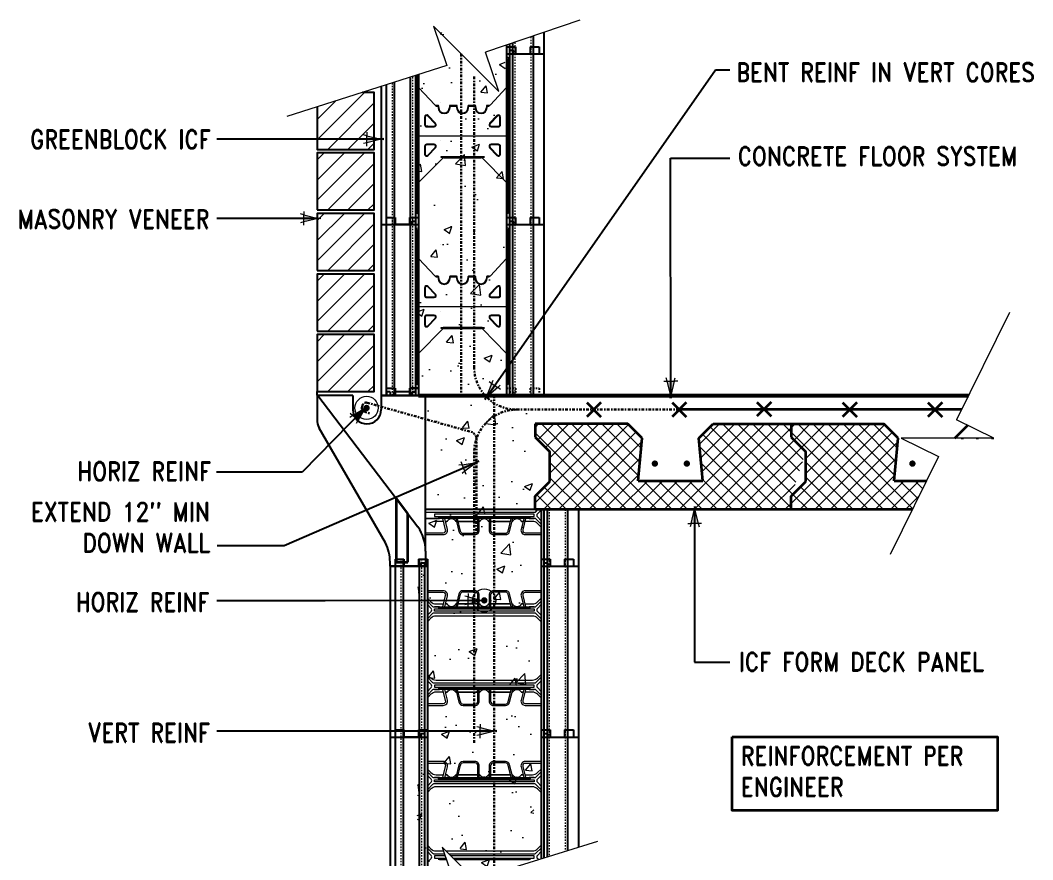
# Model space of a CAD drawing. Header units: inches. Extents: x -30.3 to 45.1, y 57.3 to 145.7.
# Drawn here: x -26.1 to 45.1, y 86.7 to 145.7 of the extents above; entities that cross this region are included whole.
import ezdxf

# ---------------------------------------------------------------- set-up
doc = ezdxf.new("R2010")
doc.units = ezdxf.units.IN
doc.header["$MEASUREMENT"] = 0
for name, pattern in [('CENTER', [2, 1.25, -0.25, 0.25, -0.25]), ('DASHED2', [0.375, 0.25, -0.125]), ('HIDDEN', [0.375, 0.25, -0.125]), ('HIDDEN2', [0.1875, 0.125, -0.0625])]:
    doc.linetypes.add(name, pattern=pattern)
for name, color, linetype, lineweight in [('A2 Hatch', 8, 'Continuous', 9), ('A4 medium', 7, 'Continuous', 35), ('A5 heavy', 5, 'Continuous', 53), ('DETAILS', 7, 'Continuous', 13), ('DIM', 3, 'Continuous', 13), ('REBAR', 2, 'CENTER', 30)]:
    doc.layers.add(name, color=color, linetype=linetype, lineweight=lineweight)
doc.styles.add('ARCTEXT', font='arctext.shx', dxfattribs={"width": 0.85})
doc.styles.add('ROMAND', font='romand.shx', dxfattribs={"width": 0.85})
doc.dimstyles.new('ARCTEXT1-4', dxfattribs={"dimtxt": 4, "dimasz": 2, "dimexe": 2, "dimexo": 2, "dimgap": 2, "dimtad": 1, "dimdec": 4, "dimzin": 3, "dimdsep": 46, "dimlunit": 4, "dimtxsty": 'ARCTEXT', "dimblk": 'ARCHTICK', "dimcen": 2, "dimaunit": 1, "dimadec": 0, "dimazin": 0, "dimtfac": 1, "dimtdec": 4, "dimtmove": 2, "dimatfit": 3, "dimldrblk": 'arrow', "dimfxl": 1, "dimtolj": 1, "dimtzin": 0, "dimarcsym": 0})
pattern_1 = [(45, (-3226.19286, 552.8625), (-0.53033009, 0.53033009), []), (135, (-3226.19286, 552.8625), (-0.53033009, -0.53033009), [])]

# ---------------------------------------------------------------- blocks, each defined once
blk = doc.blocks.new('_ArchTick')
at = {"color": 0, "linetype": 'ByBlock', "const_width": 0.15}
blk.add_lwpolyline([(-0.5, -0.5), (0.5, 0.5)], dxfattribs=at)
blk = doc.blocks.new('arrow')
at = {"layer": 'DIM'}
blk.add_hatch(color=253, dxfattribs=at).paths.add_polyline_path([(-2, 0.5), (-2, -0.5), (0, 0)])
at = {"layer": 'DIM', "lineweight": 9}
for points in [[(-2, 0.98), (-2, 0.5), (-2.47, 0.62)], [(0.37, 0.09), (0, 0)], [(0.37, -0.09), (0, 0)], [(-2, -0.98), (-2, -0.5), (-2.47, -0.62)]]:
    blk.add_lwpolyline(points, dxfattribs=at)
at = {"layer": 'DIM', "lineweight": 15}
blk.add_lwpolyline([(0, 0), (-2, -0.5), (-2, 0.5), (0, 0)], dxfattribs=at)

msp = doc.modelspace()

# ---------------------------------------------------------------- hatches: boundary and pattern name
at = {"ltscale": 0.15}
h = msp.add_hatch(dxfattribs=at)
h.set_pattern_fill('ANSI37', color=256, scale=6, style=0)
h.set_pattern_definition(pattern_1)
edge = h.paths.add_edge_path()
edge.add_line((39.587, 116.364), (40.491, 117.268))
edge.add_line((42.317, 116.367), (39.59, 116.367))
edge.add_line((40.491, 117.268), (42.317, 116.367))
at = {"layer": 'A2 Hatch', "ltscale": 0.15}
h = msp.add_hatch(dxfattribs=at)
h.set_pattern_fill('AR-CONC', color=256, scale=0.8, style=0)
h.set_pattern_definition([(50, (-3079.9, 558.6755), (5.7380815, -0.502017), [0.6, -6.6]), (355, (-3079.9, 558.6755), (-1.110011, 6.017537), [0.48, -5.28]), (100.45145, (-3079.422, 558.6336), (4.628071, 5.51552), [0.509922, -5.609137]), (46.1842, (-3079.9, 560.2755), (8.537928, -1.324152), [0.9, -9.9]), (96.63564, (-3079.189, 560.165), (7.477296, 7.792949), [0.764882, -8.413704]), (351.1842, (-3079.9, 560.2755), (7.477296, 7.79295), [0.72, -7.92]), (21, (-3079.1, 559.8755), (4.7752564, -3.220951), [0.6, -6.6]), (326, (-3079.1, 559.8755), (1.946523, 5.8012), [0.48, -5.28]), (71.45144, (-3078.702, 559.607), (6.721779, 2.580249), [0.509922, -5.609137]), (37.5, (-3079.9002, 558.6755), (0.0972788, 2.6631508), [0, -5.216, 0, -5.36, 0, -5.3]), (7.5, (-3079.9002, 558.6755), (2.1045563, 3.1552937), [0, -3.056, 0, -5.096, 0, -2.02]), (327.5, (-3081.6842, 558.6755), (4.2705795, -0.180439), [0, -2, 0, -6.24, 0, -8.28]), (317.5, (-3082.484, 558.6755), (4.6654894, 0.80084), [0, -2.6, 0, -4.144, 0, -5.88])])
h.paths.add_polyline_path([(3.956, 142.589), (1.969, 141.915), (1.769, 84.899), (4.639, 85.873), (3.703, 88.633), (8.299, 84.036), (7.363, 86.796), (9.969, 87.68), (9.965, 120.262), (7.965, 120.262), (7.965, 143.948), (6.68, 143.513), (7.616, 140.753), (3.019, 145.349)])
h = msp.add_hatch(dxfattribs=at)
h.set_pattern_fill('ANSI31', color=256, scale=8, style=0)
h.set_pattern_definition([(45, (-3286.8209, 476.1451), (-0.70710678, 0.70710678), [])])
h.paths.add_polyline_path([(-5.256, 132.406), (-1.256, 132.406), (-1.256, 136.406), (-5.256, 136.406)])
h = msp.add_hatch(dxfattribs=at)
h.set_pattern_fill('ANSI31', color=256, scale=8, style=0)
h.set_pattern_definition([(45, (-3286.8209, 471.8951), (-0.70710678, 0.70710678), [])])
h.paths.add_polyline_path([(-5.256, 128.156), (-1.256, 128.156), (-1.256, 132.156), (-5.256, 132.156)])
h = msp.add_hatch(dxfattribs=at)
h.set_pattern_fill('ANSI31', color=256, scale=8, style=0)
h.set_pattern_definition([(45, (-3286.8209, 467.6258), (-0.70710678, 0.70710678), [])])
h.paths.add_polyline_path([(-5.256, 123.887), (-1.256, 123.887), (-1.256, 127.887), (-5.256, 127.887)])
h = msp.add_hatch(dxfattribs=at)
h.set_pattern_fill('ANSI31', color=256, scale=8, style=0)
h.set_pattern_definition([(45, (-3286.8209, 463.3758), (-0.70710678, 0.70710678), [])])
h.paths.add_polyline_path([(-5.256, 119.637), (-1.256, 119.637), (-1.256, 123.637), (-5.256, 123.637)])
h = msp.add_hatch(color=256, dxfattribs=at)
edge = h.paths.add_edge_path()
edge.add_arc((-1.78, 118.488), 0.224, 0, 360)
h = msp.add_hatch(dxfattribs=at)
h.set_pattern_fill('ANSI37', color=256, scale=6, style=0)
h.set_pattern_definition(pattern_1)
h.paths.add_polyline_path([(16.587, 117.364), (10.069, 117.364), (10.069, 116.443), (11.104, 115.408), (11.104, 113.326), (10.069, 112.291), (10.069, 111.367), (28.069, 111.367), (28.069, 112.291), (29.104, 113.326), (29.104, 115.408), (28.069, 116.443), (28.069, 117.364), (22.587, 117.364), (21.587, 116.364), (21.854, 113.367), (17.319, 113.367), (17.587, 116.364)])
edge = h.paths.add_edge_path()
edge.add_line((28.069, 116.443), (29.104, 115.408))
edge.add_line((28.069, 112.291), (29.104, 113.326))
edge.add_line((29.104, 113.326), (29.104, 115.408))
h = msp.add_hatch(dxfattribs=at)
h.set_pattern_fill('ANSI37', color=256, scale=6, style=0)
h.set_pattern_definition(pattern_1)
h.paths.add_polyline_path([(28.069, 111.367), (36.6, 111.367), (37.587, 113.367), (35.319, 113.367), (35.587, 116.364), (34.587, 117.364), (28.069, 117.364), (28.069, 116.443), (29.104, 115.408), (29.104, 113.326), (28.069, 112.291)])
h = msp.add_hatch(color=256, dxfattribs=at)
edge = h.paths.add_edge_path()
edge.add_arc((18.489, 114.578), 0.224, 0, 360)
h = msp.add_hatch(color=256, dxfattribs=at)
edge = h.paths.add_edge_path()
edge.add_arc((20.738, 114.578), 0.224, 0, 360)
h = msp.add_hatch(color=256, dxfattribs=at)
edge = h.paths.add_edge_path()
edge.add_arc((36.601, 114.578), 0.224, 0, 360)
h = msp.add_hatch(color=256, dxfattribs=at)
edge = h.paths.add_edge_path()
edge.add_arc((6.494, 104.965), 0.224, 0, 360)

# ---------------------------------------------------------------- linework, layer by layer
at = {"color": 1}
for p, q in [((9.929, 144.615), (9.929, 143.367)), ((10.694, 144.874), (10.694, 143.367)), ((8.069, 143.984), (8.069, 143.367)), ((8.069, 143.867), (8.069, 131.367)), ((8.069, 143.867), (8.694, 143.867)), ((8.069, 143.867), (8.694, 143.867)), ((8.069, 143.867), (8.069, 143.367)), ((8.269, 144.052), (8.269, 143.367)), ((8.484, 144.125), (8.484, 143.367)), ((8.694, 143.867), (8.694, 143.367)), ((8.694, 143.867), (8.694, 143.367)), ((9.719, 143.867), (9.719, 143.367)), ((9.719, 143.867), (10.344, 143.867)), ((9.719, 143.867), (9.719, 143.367)), ((9.719, 143.867), (10.344, 143.867)), ((10.344, 143.867), (10.344, 143.367)), ((10.344, 143.867), (10.344, 143.367)), ((8.069, 143.367), (8.269, 143.367)), ((8.069, 143.367), (8.269, 143.367)), ((8.069, 143.367), (10.694, 143.367)), ((8.269, 143.617), (8.269, 131.367)), ((8.269, 143.617), (8.519, 143.617)), ((8.269, 143.617), (8.519, 143.617)), ((8.484, 143.367), (10.694, 143.367)), ((8.484, 143.367), (8.484, 131.367)), ((8.484, 143.367), (10.694, 143.367)), ((8.519, 143.617), (8.519, 143.367)), ((8.519, 143.617), (8.519, 143.367)), ((9.929, 143.367), (9.929, 131.367)), ((10.694, 143.367), (10.694, 131.367)), ((1.294, 141.686), (1.294, 131.367)), ((1.669, 141.813), (1.669, 131.367)), ((1.869, 141.881), (1.869, 131.367)), ((-0.756, 141.078), (-0.756, 131.367)), ((-0.406, 141.19), (-0.406, 131.367)), ((0.169, 141.374), (0.169, 131.367)), ((-0.406, 131.867), (0.219, 131.867)), ((-0.406, 131.867), (-0.406, 119.367)), ((0.169, 131.867), (0.169, 119.367)), ((0.219, 131.867), (0.219, 131.367)), ((1.244, 131.867), (1.244, 131.367)), ((1.244, 131.867), (1.869, 131.867)), ((1.294, 131.867), (1.294, 119.367)), ((1.869, 131.867), (1.869, 119.367)), ((1.869, 131.867), (1.869, 131.367)), ((8.069, 131.867), (8.069, 119.367)), ((8.069, 131.867), (8.694, 131.867)), ((8.069, 131.867), (8.069, 131.367)), ((8.694, 131.867), (8.694, 131.367)), ((9.719, 131.867), (9.719, 131.367)), ((9.719, 131.867), (10.344, 131.867)), ((10.344, 131.867), (10.344, 131.367)), ((-0.756, 131.367), (-0.756, 119.367)), ((-0.756, 131.367), (1.419, 131.367)), ((-0.756, 131.367), (1.869, 131.367)), ((1.294, 131.367), (0.169, 131.367)), ((1.419, 131.617), (1.419, 131.367)), ((1.419, 131.617), (1.669, 131.617)), ((1.669, 131.617), (1.669, 119.367)), ((1.669, 131.367), (1.869, 131.367)), ((8.069, 131.367), (8.269, 131.367)), ((8.069, 131.367), (10.694, 131.367)), ((8.269, 131.617), (8.269, 119.367)), ((8.269, 131.617), (8.519, 131.617)), ((8.484, 131.367), (10.694, 131.367)), ((8.484, 131.367), (8.484, 119.367)), ((8.519, 131.617), (8.519, 131.367)), ((9.929, 131.367), (9.929, 119.367)), ((10.694, 131.367), (10.694, 119.367)), ((-0.406, 119.867), (0.219, 119.867)), ((-0.406, 119.867), (0.219, 119.867)), ((-0.381, 119.617), (-0.381, 119.367)), ((-0.131, 119.617), (-0.381, 119.617)), ((-0.381, 119.617), (-0.381, 119.367)), ((-0.131, 119.617), (-0.381, 119.617)), ((-0.131, 119.617), (-0.131, 119.367)), ((-0.131, 119.617), (-0.131, 119.367)), ((1.244, 119.617), (0.119, 119.617)), ((0.119, 119.617), (0.119, 119.367)), ((1.244, 119.617), (0.119, 119.617)), ((0.119, 119.617), (0.119, 119.367)), ((0.219, 119.867), (0.219, 119.367)), ((0.219, 119.867), (0.219, 119.367)), ((1.244, 119.867), (1.244, 119.367)), ((1.244, 119.867), (1.869, 119.867)), ((1.244, 119.867), (1.244, 119.367)), ((1.244, 119.867), (1.869, 119.867)), ((1.244, 119.867), (1.244, 119.367)), ((1.869, 119.867), (1.244, 119.867)), ((1.244, 119.867), (1.244, 119.367)), ((1.869, 119.867), (1.244, 119.867)), ((1.419, 119.617), (1.419, 119.367)), ((1.419, 119.617), (1.669, 119.617)), ((1.419, 119.617), (1.419, 119.367)), ((1.419, 119.617), (1.669, 119.617)), ((1.419, 119.617), (1.419, 119.367)), ((1.669, 119.617), (1.419, 119.617)), ((1.419, 119.617), (1.419, 119.367)), ((1.669, 119.617), (1.419, 119.617)), ((1.669, 119.617), (1.669, 119.367)), ((1.669, 119.617), (1.669, 119.367)), ((1.869, 119.867), (1.869, 119.367)), ((1.869, 119.867), (1.869, 119.367)), ((1.869, 119.867), (1.869, 119.367)), ((1.869, 119.867), (1.869, 119.367)), ((1.869, 119.867), (1.869, 119.367)), ((1.869, 119.867), (1.869, 119.367)), ((8.069, 119.867), (8.069, 119.367)), ((-5.256, 119.367), (-5.256, 117.689)), ((-2.756, 119.367), (-5.256, 119.367)), ((-5.2, 119.367), (1.833, 110.139)), ((-2.756, 119.367), (-2.756, 118.367)), ((-0.756, 119.367), (1.869, 119.367)), ((-0.756, 119.367), (1.869, 119.367)), ((-0.756, 119.367), (1.419, 119.367)), ((-0.756, 119.367), (1.419, 119.367)), ((-0.756, 119.367), (1.869, 119.367)), ((2.369, 119.367), (-0.756, 119.367)), ((-0.756, 119.367), (-0.756, 118.367)), ((-0.756, 119.367), (1.869, 119.367)), ((2.369, 119.367), (-0.756, 119.367)), ((-0.756, 119.367), (1.869, 119.367)), ((1.294, 119.367), (0.169, 119.367)), ((1.294, 119.367), (0.169, 119.367)), ((1.669, 119.367), (1.869, 119.367)), ((1.669, 119.367), (1.869, 119.367)), ((2.369, 108.428), (2.369, 119.367)), ((8.069, 119.367), (10.694, 119.367)), ((-0.449, 109.002), (-5.124, 117.074)), ((10.494, 111.367), (10.494, 107.367)), ((10.694, 111.367), (10.694, 107.367)), ((10.909, 111.367), (10.909, 107.367)), ((12.354, 111.367), (12.354, 107.367)), ((13.119, 111.367), (13.119, 107.367)), ((2.369, 108.428), (2.369, 107.367)), ((-0.131, 107.367), (-0.131, 107.657)), ((0.219, 107.867), (0.844, 107.867)), ((0.219, 107.867), (0.219, 95.367)), ((0.219, 107.867), (0.844, 107.867)), ((0.794, 107.867), (0.794, 95.367)), ((0.844, 107.867), (0.844, 107.367)), ((0.844, 107.867), (0.844, 107.367)), ((1.869, 107.867), (1.869, 107.367)), ((1.869, 107.867), (2.494, 107.867)), ((1.869, 107.867), (1.869, 107.367)), ((1.869, 107.867), (2.494, 107.867)), ((1.919, 107.867), (1.919, 95.367)), ((2.044, 107.617), (2.044, 107.367)), ((2.044, 107.617), (2.294, 107.617)), ((2.044, 107.617), (2.044, 107.367)), ((2.044, 107.617), (2.294, 107.617)), ((2.294, 107.617), (2.294, 95.367)), ((2.494, 107.867), (2.494, 95.367)), ((10.494, 107.867), (10.494, 95.367)), ((10.494, 107.867), (11.119, 107.867)), ((10.494, 107.867), (11.119, 107.867)), ((10.694, 107.617), (10.694, 95.367)), ((10.694, 107.617), (10.944, 107.617)), ((10.694, 107.617), (10.944, 107.617)), ((10.944, 107.617), (10.944, 107.367)), ((10.944, 107.617), (10.944, 107.367)), ((11.119, 107.867), (11.119, 107.367)), ((11.119, 107.867), (11.119, 107.367)), ((12.144, 107.867), (12.144, 107.367)), ((12.144, 107.867), (12.769, 107.867)), ((12.144, 107.867), (12.144, 107.367)), ((12.144, 107.867), (12.769, 107.867)), ((12.769, 107.867), (12.769, 107.367)), ((12.769, 107.867), (12.769, 107.367)), ((-0.131, 107.367), (2.494, 107.367)), ((-0.131, 107.367), (-0.131, 95.367)), ((-0.131, 107.367), (2.044, 107.367)), ((-0.131, 107.367), (2.494, 107.367)), ((-0.131, 107.367), (2.044, 107.367)), ((2.369, 107.367), (-0.131, 107.367)), ((1.919, 107.367), (0.794, 107.367)), ((1.919, 107.367), (0.794, 107.367)), ((2.294, 107.367), (2.494, 107.367)), ((2.294, 107.367), (2.494, 107.367)), ((10.494, 107.367), (13.119, 107.367)), ((10.494, 107.367), (10.694, 107.367)), ((10.494, 107.367), (13.119, 107.367)), ((10.494, 107.367), (10.694, 107.367)), ((10.909, 107.367), (13.119, 107.367)), ((10.909, 107.367), (10.909, 95.367)), ((10.909, 107.367), (13.119, 107.367)), ((12.354, 107.367), (12.354, 95.367)), ((13.119, 107.367), (13.119, 95.367)), ((0.219, 95.867), (0.844, 95.867)), ((0.219, 95.867), (0.219, 83.524)), ((0.794, 95.867), (0.794, 83.704)), ((0.844, 95.867), (0.844, 95.367)), ((1.869, 95.867), (1.869, 95.367)), ((1.869, 95.867), (2.494, 95.867)), ((1.919, 95.867), (1.919, 84.056)), ((2.044, 95.617), (2.044, 95.367)), ((2.044, 95.617), (2.294, 95.617)), ((2.294, 95.617), (2.294, 84.173)), ((2.494, 95.867), (2.494, 84.236)), ((10.494, 95.867), (10.494, 86.801)), ((10.494, 95.867), (11.119, 95.867)), ((10.694, 95.617), (10.694, 86.863)), ((10.694, 95.617), (10.944, 95.617)), ((10.944, 95.617), (10.944, 95.367)), ((11.119, 95.867), (11.119, 95.367)), ((12.144, 95.867), (12.144, 95.367)), ((12.144, 95.867), (12.769, 95.867)), ((12.769, 95.867), (12.769, 95.367)), ((-0.131, 95.367), (2.494, 95.367)), ((-0.131, 95.367), (-0.131, 83.415)), ((-0.131, 95.367), (2.044, 95.367)), ((1.919, 95.367), (0.794, 95.367)), ((2.294, 95.367), (2.494, 95.367)), ((10.494, 95.367), (13.119, 95.367)), ((10.494, 95.367), (10.694, 95.367)), ((10.909, 95.367), (13.119, 95.367)), ((10.909, 95.367), (10.909, 86.93)), ((12.354, 95.367), (12.354, 87.377)), ((13.119, 95.367), (13.119, 87.615))]:
    msp.add_line(p, q, dxfattribs=at)
at = {"color": 1, "linetype": 'HIDDEN', "ltscale": 0.02}
for p, q in [((8.069, 143.867), (8.694, 143.867)), ((8.694, 143.867), (8.694, 143.367)), ((9.719, 143.867), (9.719, 143.367)), ((9.719, 143.867), (10.344, 143.867)), ((10.344, 143.867), (10.344, 143.367)), ((8.269, 143.617), (8.269, 143.367)), ((8.269, 143.617), (8.519, 143.617)), ((8.519, 143.617), (8.519, 143.367)), ((-0.406, 131.867), (0.219, 131.867)), ((-0.406, 131.867), (-0.406, 131.367)), ((0.219, 131.867), (0.219, 131.367)), ((1.244, 131.867), (1.244, 131.367)), ((1.244, 131.867), (1.869, 131.867)), ((8.069, 131.867), (8.694, 131.867)), ((8.694, 131.867), (8.694, 131.367)), ((9.719, 131.867), (9.719, 131.367)), ((9.719, 131.867), (10.344, 131.867)), ((10.344, 131.867), (10.344, 131.367)), ((8.269, 131.617), (8.269, 131.367)), ((8.269, 131.617), (8.519, 131.617)), ((8.519, 131.617), (8.519, 131.367)), ((-0.406, 119.867), (0.219, 119.867)), ((-0.406, 119.867), (-0.406, 119.367)), ((-0.406, 119.867), (0.219, 119.867)), ((-0.406, 119.867), (0.219, 119.867)), ((-0.406, 119.867), (-0.406, 119.367)), ((-0.406, 119.867), (0.219, 119.867)), ((-0.406, 119.867), (-0.406, 119.367)), ((-0.406, 119.867), (0.219, 119.867)), ((-0.406, 119.867), (-0.406, 119.367)), ((0.219, 119.867), (0.219, 119.367)), ((0.219, 119.867), (0.219, 119.367)), ((0.219, 119.867), (0.219, 119.367)), ((0.219, 119.867), (0.219, 119.367)), ((0.219, 119.867), (0.219, 119.367)), ((1.244, 119.867), (1.244, 119.367)), ((1.244, 119.867), (1.869, 119.867)), ((1.244, 119.867), (1.244, 119.367)), ((1.244, 119.867), (1.869, 119.867)), ((1.244, 119.867), (1.244, 119.367)), ((1.244, 119.867), (1.869, 119.867)), ((1.244, 119.867), (1.244, 119.367)), ((1.244, 119.867), (1.869, 119.867)), ((1.244, 119.867), (1.244, 119.367)), ((1.244, 119.867), (1.869, 119.867)), ((8.069, 119.867), (8.694, 119.867)), ((8.269, 119.617), (8.269, 119.367)), ((8.269, 119.617), (8.519, 119.617)), ((8.519, 119.617), (8.519, 119.367)), ((8.694, 119.867), (8.694, 119.367)), ((9.719, 119.867), (9.719, 119.367)), ((9.719, 119.867), (10.344, 119.867)), ((10.344, 119.867), (10.344, 119.367)), ((0.219, 107.867), (0.844, 107.867)), ((0.219, 107.867), (0.844, 107.867)), ((0.844, 107.867), (0.844, 107.367)), ((0.844, 107.867), (0.844, 107.367)), ((1.869, 107.867), (1.869, 107.367)), ((1.869, 107.867), (2.494, 107.867)), ((1.869, 107.867), (1.869, 107.367)), ((1.869, 107.867), (2.494, 107.867)), ((10.494, 107.867), (11.119, 107.867)), ((10.494, 107.867), (11.119, 107.867)), ((11.119, 107.867), (11.119, 107.367)), ((11.119, 107.867), (11.119, 107.367)), ((12.144, 107.867), (12.144, 107.367)), ((12.144, 107.867), (12.769, 107.867)), ((12.144, 107.867), (12.144, 107.367)), ((12.144, 107.867), (12.769, 107.867)), ((12.769, 107.867), (12.769, 107.367)), ((12.769, 107.867), (12.769, 107.367)), ((0.219, 95.867), (0.844, 95.867)), ((0.844, 95.867), (0.844, 95.367)), ((1.869, 95.867), (1.869, 95.367)), ((1.869, 95.867), (2.494, 95.867)), ((10.494, 95.867), (11.119, 95.867)), ((11.119, 95.867), (11.119, 95.367)), ((12.144, 95.867), (12.144, 95.367)), ((12.144, 95.867), (12.769, 95.867)), ((12.769, 95.867), (12.769, 95.367))]:
    msp.add_line(p, q, dxfattribs=at)
at = {"ltscale": 0.15}
for p, q in [((0.219, 131.367), (1.244, 131.367)), ((-5.256, 119.387), (-5.256, 119.637)), ((0.219, 119.367), (1.244, 119.367)), ((0.219, 119.367), (1.244, 119.367)), ((28.069, 116.443), (29.104, 115.408)), ((29.104, 113.326), (29.104, 115.408)), ((28.069, 112.291), (29.104, 113.326)), ((2.369, 111.367), (28.069, 111.367)), ((28.069, 111.367), (36.6, 111.367)), ((0.844, 107.367), (1.869, 107.367)), ((0.844, 107.367), (1.869, 107.367)), ((0.844, 95.367), (1.869, 95.367))]:
    msp.add_line(p, q, dxfattribs=at)
msp.add_lwpolyline([(-5.256, 139.637), (-5.256, 136.656), (-1.256, 136.656), (-1.256, 140.656), (-2.073, 140.656)], dxfattribs=at)
for points in [[(-5.256, 132.406), (-1.256, 132.406), (-1.256, 136.406), (-5.256, 136.406)], [(-5.256, 128.156), (-1.256, 128.156), (-1.256, 132.156), (-5.256, 132.156)], [(-5.256, 123.887), (-1.256, 123.887), (-1.256, 127.887), (-5.256, 127.887)], [(-5.256, 119.637), (-1.256, 119.637), (-1.256, 123.637), (-5.256, 123.637)]]:
    msp.add_lwpolyline(points, close=True, dxfattribs=at)
at = {"color": 1}
for centre, radius, start, end in [((-1.756, 118.367), 1, 180, 0), ((-3.756, 117.689), 1.5, 180, 204.22775), ((-0.631, 108.428), 3, 360, 34.77783), ((-3.131, 107.657), 3, 0, 26.64228)]:
    msp.add_arc(centre, radius, start, end, dxfattribs=at)
at = {"layer": 'A2 Hatch', "linetype": 'DASHED2', "ltscale": 0.15}
for p, q in [((9.769, 144.56), (9.769, 143.367)), ((8.644, 144.179), (8.644, 143.367)), ((8.644, 143.367), (8.644, 131.367)), ((9.769, 143.367), (9.769, 131.367)), ((1.454, 141.74), (1.454, 131.367)), ((0.009, 141.323), (0.009, 131.367)), ((0.009, 131.867), (0.009, 119.367)), ((1.454, 131.867), (1.454, 119.367)), ((8.644, 131.367), (8.644, 119.367)), ((9.769, 131.367), (9.769, 119.367)), ((11.069, 111.367), (11.069, 107.367)), ((12.194, 111.367), (12.194, 107.367)), ((0.634, 107.867), (0.634, 95.367)), ((2.079, 107.867), (2.079, 95.367)), ((11.069, 107.367), (11.069, 95.367)), ((12.194, 107.367), (12.194, 95.367)), ((0.634, 95.867), (0.634, 83.654)), ((2.079, 95.867), (2.079, 84.106)), ((11.069, 95.367), (11.069, 86.979)), ((12.194, 95.367), (12.194, 87.328))]:
    msp.add_line(p, q, dxfattribs=at)
at = {"layer": 'A2 Hatch', "ltscale": 0.15}
for p, q in [((-5.256, 137.331), (-1.931, 140.656)), ((-5.256, 138.745), (-3.944, 140.057)), ((-4.516, 136.656), (-1.256, 139.916)), ((-3.102, 136.656), (-1.256, 138.502)), ((-1.688, 136.656), (-1.256, 137.088))]:
    msp.add_line(p, q, dxfattribs=at)
at = {"layer": 'A2 Hatch', "linetype": 'HIDDEN2', "ltscale": 0.15}
for p, q in [((0.219, 107.867), (0.219, 107.367)), ((0.844, 107.867), (0.219, 107.867)), ((0.844, 107.867), (0.844, 107.367)), ((1.869, 107.867), (1.869, 107.367)), ((2.494, 107.867), (1.869, 107.867)), ((2.494, 107.867), (2.494, 107.367))]:
    msp.add_line(p, q, dxfattribs=at)
at = {"layer": 'A2 Hatch', "ltscale": 0.15}
for centre in [(-1.78, 118.488), (6.494, 104.965)]:
    msp.add_circle(centre, 0.816, dxfattribs=at)
at = {"layer": 'A4 medium', "ltscale": 0.15}
for p, q in [((25.66, 118.902), (26.66, 117.902)), ((26.66, 118.902), (25.66, 117.902)), ((13.695, 118.867), (14.695, 117.867)), ((14.695, 118.867), (13.695, 117.867)), ((19.695, 118.867), (20.695, 117.867)), ((20.695, 118.867), (19.695, 117.867)), ((26.195, 118.367), (20.195, 118.367)), ((32.195, 118.367), (26.195, 118.367)), ((31.695, 118.867), (32.695, 117.867)), ((32.695, 118.867), (31.695, 117.867)), ((38.195, 118.367), (32.195, 118.367)), ((37.695, 118.867), (38.695, 117.867)), ((38.695, 118.867), (37.695, 117.867)), ((40.054, 118.367), (38.195, 118.367)), ((10.069, 117.364), (10.069, 116.443)), ((16.587, 117.364), (10.069, 117.364)), ((17.587, 116.364), (16.587, 117.364)), ((21.587, 116.364), (22.587, 117.364)), ((22.587, 117.364), (28.069, 117.364)), ((28.069, 117.364), (28.069, 116.443)), ((28.069, 117.364), (34.587, 117.364)), ((35.587, 116.364), (34.587, 117.364)), ((39.587, 116.364), (40.491, 117.268)), ((10.069, 116.443), (11.104, 115.408)), ((17.319, 113.367), (17.587, 116.364)), ((21.854, 113.367), (21.587, 116.364)), ((28.069, 116.443), (29.104, 115.408)), ((35.319, 113.367), (35.587, 116.364)), ((11.104, 113.326), (11.104, 115.408)), ((29.104, 113.326), (29.104, 115.408)), ((10.069, 112.291), (11.104, 113.326)), ((17.319, 113.367), (21.854, 113.367)), ((28.069, 112.291), (29.104, 113.326)), ((35.319, 113.367), (37.587, 113.367)), ((0.319, 107.657), (0.319, 112.126)), ((1.119, 111.076), (0.319, 112.126)), ((10.069, 111.367), (10.069, 112.291)), ((28.069, 111.367), (28.069, 112.291)), ((1.119, 107.657), (1.119, 111.076)), ((10.069, 111.367), (36.6, 111.367)), ((0.319, 107.657), (1.119, 107.657))]:
    msp.add_line(p, q, dxfattribs=at)
msp.add_lwpolyline([(23.933, 95.39), (42.574, 95.39), (42.574, 90.208), (23.933, 90.208)], close=True, dxfattribs=at)
at = {"layer": 'A5 heavy', "ltscale": 0.15}
msp.add_line((1.869, 119.367), (40.548, 119.367), dxfattribs=at)
at = {"layer": 'DETAILS', "color": 6, "lineweight": 20}
for p, q in [((8.076, 143.042), (8.135, 143.144)), ((8.135, 143.144), (8.221, 143.094)), ((8.069, 141.038), (8.069, 143.017)), ((8.169, 142.992), (8.169, 132.295)), ((8.169, 142.99), (8.169, 142.953)), ((8.221, 143.094), (8.176, 143.015)), ((1.769, 141.881), (1.769, 132.295)), ((1.869, 141.915), (1.869, 141.038)), ((1.869, 141.038), (1.869, 134.276)), ((1.897, 140.968), (3.015, 139.778)), ((6.924, 139.778), (8.041, 140.968)), ((8.069, 134.276), (8.069, 141.038)), ((3.087, 139.747), (3.094, 139.747)), ((3.244, 139.747), (3.087, 139.747)), ((3.094, 139.747), (3.094, 139.697)), ((3.094, 139.697), (3.194, 139.697)), ((3.244, 139.647), (3.244, 139.592)), ((3.294, 139.592), (3.294, 139.697)), ((4.044, 139.697), (4.044, 139.592)), ((4.544, 139.747), (4.094, 139.747)), ((4.094, 139.592), (4.094, 139.647)), ((4.144, 139.697), (4.494, 139.697)), ((4.544, 139.647), (4.544, 139.592)), ((4.594, 139.592), (4.594, 139.697)), ((5.344, 139.697), (5.344, 139.592)), ((5.844, 139.747), (5.394, 139.747)), ((5.394, 139.592), (5.394, 139.647)), ((5.444, 139.697), (5.794, 139.697)), ((5.844, 139.647), (5.844, 139.592)), ((5.894, 139.592), (5.894, 139.697)), ((6.644, 139.697), (6.644, 139.592)), ((6.851, 139.747), (6.694, 139.747)), ((6.694, 139.592), (6.694, 139.647)), ((6.744, 139.697), (6.844, 139.697)), ((6.844, 139.697), (6.844, 139.747)), ((6.844, 139.747), (6.851, 139.747)), ((2.294, 138.928), (2.294, 138.387)), ((2.344, 138.928), (2.344, 138.387)), ((3.036, 138.457), (2.516, 138.998)), ((3.072, 138.491), (2.552, 139.032)), ((7.386, 139.032), (6.866, 138.491)), ((7.422, 138.998), (6.903, 138.457)), ((7.594, 138.387), (7.594, 138.928)), ((7.644, 138.387), (7.644, 138.928)), ((2.444, 138.287), (2.963, 138.287)), ((2.444, 138.237), (2.963, 138.237)), ((6.975, 138.287), (7.494, 138.287)), ((6.975, 138.237), (7.494, 138.237)), ((1.769, 137.617), (8.169, 137.617)), ((2.294, 136.867), (2.294, 136.326)), ((2.344, 136.867), (2.344, 136.326)), ((2.963, 137.017), (2.444, 137.017)), ((2.963, 136.967), (2.444, 136.967)), ((2.516, 136.257), (3.036, 136.798)), ((2.552, 136.222), (3.072, 136.763)), ((6.866, 136.763), (7.386, 136.222)), ((6.903, 136.798), (7.422, 136.257)), ((7.494, 137.017), (6.975, 137.017)), ((7.494, 136.967), (6.975, 136.967)), ((7.594, 136.326), (7.594, 136.867)), ((7.644, 136.326), (7.644, 136.867)), ((1.898, 134.347), (3.55, 136.023)), ((3.599, 136.137), (3.443, 136.122)), ((3.443, 136.102), (3.599, 136.087)), ((4.969, 136.137), (3.599, 136.137)), ((3.599, 136.087), (4.969, 136.087)), ((3.656, 136.067), (4.969, 136.067)), ((6.339, 136.137), (4.969, 136.137)), ((4.969, 136.087), (6.339, 136.087)), ((4.969, 136.067), (6.282, 136.067)), ((6.495, 136.122), (6.339, 136.137)), ((6.339, 136.087), (6.495, 136.102)), ((6.388, 136.023), (8.04, 134.347)), ((1.869, 132.268), (1.869, 134.276)), ((8.069, 134.276), (8.069, 132.268)), ((1.762, 132.27), (1.717, 132.19)), ((1.717, 132.19), (1.803, 132.14)), ((1.769, 132.331), (1.769, 132.295)), ((1.803, 132.14), (1.862, 132.243)), ((8.076, 132.243), (8.135, 132.14)), ((8.135, 132.14), (8.221, 132.19)), ((8.169, 132.295), (8.169, 132.331)), ((8.221, 132.19), (8.176, 132.27)), ((1.717, 131.094), (1.803, 131.144)), ((1.762, 131.015), (1.717, 131.094)), ((1.803, 131.144), (1.862, 131.042)), ((1.869, 131.017), (1.869, 129.038)), ((8.069, 129.038), (8.069, 131.017)), ((8.076, 131.042), (8.135, 131.144)), ((8.135, 131.144), (8.221, 131.094)), ((8.221, 131.094), (8.176, 131.015)), ((1.769, 130.992), (1.769, 120.295)), ((1.769, 130.953), (1.769, 130.99)), ((8.169, 130.992), (8.169, 120.295)), ((8.169, 130.99), (8.169, 130.953)), ((1.869, 129.038), (1.869, 122.276)), ((1.897, 128.968), (3.015, 127.778)), ((6.924, 127.778), (8.041, 128.968)), ((8.069, 122.276), (8.069, 129.038)), ((3.087, 127.747), (3.094, 127.747)), ((3.244, 127.747), (3.087, 127.747)), ((3.094, 127.747), (3.094, 127.697)), ((3.094, 127.697), (3.194, 127.697)), ((3.244, 127.647), (3.244, 127.592)), ((3.294, 127.592), (3.294, 127.697)), ((4.044, 127.697), (4.044, 127.592)), ((4.544, 127.747), (4.094, 127.747)), ((4.094, 127.592), (4.094, 127.647)), ((4.144, 127.697), (4.494, 127.697)), ((4.544, 127.647), (4.544, 127.592)), ((4.594, 127.592), (4.594, 127.697)), ((5.344, 127.697), (5.344, 127.592)), ((5.844, 127.747), (5.394, 127.747)), ((5.394, 127.592), (5.394, 127.647)), ((5.444, 127.697), (5.794, 127.697)), ((5.844, 127.647), (5.844, 127.592)), ((5.894, 127.592), (5.894, 127.697)), ((6.644, 127.697), (6.644, 127.592)), ((6.851, 127.747), (6.694, 127.747)), ((6.694, 127.592), (6.694, 127.647)), ((6.744, 127.697), (6.844, 127.697)), ((6.844, 127.697), (6.844, 127.747)), ((6.844, 127.747), (6.851, 127.747)), ((2.294, 126.928), (2.294, 126.387)), ((2.344, 126.928), (2.344, 126.387)), ((3.036, 126.457), (2.516, 126.998)), ((3.072, 126.491), (2.552, 127.032)), ((7.386, 127.032), (6.866, 126.491)), ((7.422, 126.998), (6.903, 126.457)), ((7.594, 126.387), (7.594, 126.928)), ((7.644, 126.387), (7.644, 126.928)), ((2.444, 126.287), (2.963, 126.287)), ((2.444, 126.237), (2.963, 126.237)), ((6.975, 126.287), (7.494, 126.287)), ((6.975, 126.237), (7.494, 126.237)), ((1.769, 125.617), (8.169, 125.617)), ((2.294, 124.867), (2.294, 124.326)), ((2.344, 124.867), (2.344, 124.326)), ((2.963, 125.017), (2.444, 125.017)), ((2.963, 124.967), (2.444, 124.967)), ((2.516, 124.257), (3.036, 124.798)), ((2.552, 124.222), (3.072, 124.763)), ((6.866, 124.763), (7.386, 124.222)), ((6.903, 124.798), (7.422, 124.257)), ((7.494, 125.017), (6.975, 125.017)), ((7.494, 124.967), (6.975, 124.967)), ((7.594, 124.326), (7.594, 124.867)), ((7.644, 124.326), (7.644, 124.867)), ((1.898, 122.347), (3.55, 124.023)), ((3.599, 124.137), (3.443, 124.122)), ((3.443, 124.102), (3.599, 124.087)), ((4.969, 124.137), (3.599, 124.137)), ((3.599, 124.087), (4.969, 124.087)), ((3.656, 124.067), (4.969, 124.067)), ((6.339, 124.137), (4.969, 124.137)), ((4.969, 124.087), (6.339, 124.087)), ((4.969, 124.067), (6.282, 124.067)), ((6.495, 124.122), (6.339, 124.137)), ((6.339, 124.087), (6.495, 124.102)), ((6.388, 124.023), (8.04, 122.347)), ((1.869, 120.268), (1.869, 122.276)), ((8.069, 122.276), (8.069, 120.268)), ((1.769, 120.331), (1.769, 120.295)), ((8.169, 120.295), (8.169, 120.331)), ((1.762, 120.27), (1.717, 120.19)), ((1.717, 120.19), (1.803, 120.14)), ((1.803, 120.14), (1.862, 120.243)), ((8.076, 120.243), (8.135, 120.14)), ((8.135, 120.14), (8.221, 120.19)), ((8.221, 120.19), (8.176, 120.27))]:
    msp.add_line(p, q, dxfattribs=at)
for points in [[(3.404, 139.942), (3.39, 139.942)], [(3.404, 137.292), (3.39, 137.292)], [(3.404, 129.942), (3.39, 129.942)], [(3.404, 125.292), (3.39, 125.292)], [(6.494, 110.867), (9.995, 110.867), (9.995, 111.017), (6.494, 111.017), (2.993, 111.017), (2.993, 110.867)], [(4.543, 110.517), (4.525, 110.517)], [(6.046, 110.517), (4.646, 110.517)], [(6.146, 110.517), (6.164, 110.517)], [(6.842, 110.517), (6.824, 110.517)], [(6.942, 110.517), (8.342, 110.517)], [(8.445, 110.517), (8.463, 110.517)], [(4.543, 104.717), (4.525, 104.717)], [(6.046, 104.717), (4.646, 104.717)], [(6.146, 104.717), (6.164, 104.717)], [(6.842, 104.717), (6.824, 104.717)], [(6.942, 104.717), (8.342, 104.717)], [(8.445, 104.717), (8.463, 104.717)], [(6.494, 104.367), (9.995, 104.367), (9.995, 104.217), (6.494, 104.217), (2.993, 104.217), (2.993, 104.367)], [(6.494, 98.867), (9.995, 98.867), (9.995, 99.017), (6.494, 99.017), (2.993, 99.017), (2.993, 98.867)], [(4.543, 98.517), (4.525, 98.517)], [(6.046, 98.517), (4.646, 98.517)], [(6.146, 98.517), (6.164, 98.517)], [(6.842, 98.517), (6.824, 98.517)], [(6.942, 98.517), (8.342, 98.517)], [(8.445, 98.517), (8.463, 98.517)], [(4.543, 92.717), (4.525, 92.717)], [(6.046, 92.717), (4.646, 92.717)], [(6.146, 92.717), (6.164, 92.717)], [(6.842, 92.717), (6.824, 92.717)], [(6.942, 92.717), (8.342, 92.717)], [(8.445, 92.717), (8.463, 92.717)], [(6.494, 92.367), (9.995, 92.367), (9.995, 92.217), (6.494, 92.217), (2.993, 92.217), (2.993, 92.367)]]:
    msp.add_lwpolyline(points, close=True, dxfattribs=at)
for points in [[(2.369, 111.167), (6.494, 111.167), (10.053, 111.167, 0.198912), (10.124, 111.197), (10.295, 111.367)], [(10.494, 111.317), (10.226, 111.048, 0.414214), (10.226, 110.836), (10.494, 110.568)], [(2.369, 109.717), (3.615, 109.717, 0.485338), (3.78, 109.927), (3.589, 110.717), (2.369, 110.717), (3.243, 110.717), (3.343, 110.717)], [(2.369, 109.587), (3.615, 109.587, 0.485338), (3.906, 109.958), (3.723, 110.717)], [(6.164, 110.517, 0.279322), (6.208, 110.544, -0.279322), (6.494, 110.717), (2.994, 110.717)], [(3.638, 110.517), (3.101, 110.517, 0.0537), (2.994, 110.506, 0.0537)], [(3.865, 110.517), (3.771, 110.517), (3.865, 110.517, 0.279322), (3.909, 110.544, -0.605918), (4.48, 110.544, 0.279322), (4.525, 110.517)], [(4.495, 110.717), (4.712, 109.817, 0.346495), (5.003, 109.587), (5.846, 109.587, 0.414214), (6.146, 109.887), (6.146, 110.717)], [(4.598, 110.717), (4.809, 109.84, 0.346495), (5.003, 109.687), (5.846, 109.687, 0.414214), (6.046, 109.887), (6.046, 110.717)], [(10.494, 110.318), (10.124, 110.688, 0.198912), (10.053, 110.717), (6.494, 110.717, -0.279322), (6.78, 110.544, 0.279322), (6.824, 110.517)], [(6.842, 110.717), (6.842, 109.887, 0.414214), (7.142, 109.587), (7.985, 109.587, 0.346495), (8.276, 109.817), (8.493, 110.717)], [(6.942, 110.717), (6.942, 109.887, 0.414214), (7.142, 109.687), (7.985, 109.687, 0.346495), (8.179, 109.84), (8.391, 110.717)], [(8.463, 110.517, 0.279322), (8.508, 110.544, -0.605918), (9.079, 110.544, 0.279322), (9.123, 110.517), (9.217, 110.517), (9.123, 110.517)], [(9.265, 110.717), (9.082, 109.958, 0.485338), (9.373, 109.587), (10.494, 109.587)], [(9.645, 110.717), (9.745, 110.717), (9.995, 110.717), (9.399, 110.717), (9.208, 109.927, 0.485338), (9.373, 109.717), (10.494, 109.717)], [(10.494, 110.118), (10.241, 110.371, 0.198912), (9.888, 110.517), (9.35, 110.517)], [(3.723, 104.517), (3.906, 105.277, 0.485338), (3.615, 105.647), (2.494, 105.647)], [(3.343, 104.517), (3.243, 104.517), (2.993, 104.517), (3.589, 104.517), (3.78, 105.307, 0.485338), (3.615, 105.517), (2.494, 105.517)], [(6.146, 104.517), (6.146, 105.347, 0.414214), (5.846, 105.647), (5.003, 105.647, 0.346495), (4.712, 105.418), (4.495, 104.517)], [(6.046, 104.517), (6.046, 105.347, 0.414214), (5.846, 105.547), (5.003, 105.547, 0.346495), (4.809, 105.394), (4.598, 104.517)], [(8.493, 104.517), (8.276, 105.418, 0.346495), (7.985, 105.647), (7.142, 105.647, 0.414214), (6.842, 105.347), (6.842, 104.517)], [(8.391, 104.517), (8.179, 105.394, 0.346495), (7.985, 105.547), (7.142, 105.547, 0.414214), (6.942, 105.347), (6.942, 104.517)], [(10.494, 105.647), (9.373, 105.647, 0.485338), (9.082, 105.277), (9.265, 104.517)], [(10.494, 105.517), (9.373, 105.517, 0.485338), (9.208, 105.307), (9.399, 104.517), (9.995, 104.517), (9.745, 104.517), (9.645, 104.517)], [(2.494, 105.117), (2.747, 104.864, 0.198912), (3.101, 104.717), (3.638, 104.717)], [(2.494, 104.917), (2.864, 104.547, 0.198912), (2.935, 104.517), (6.494, 104.517, -0.279322), (6.208, 104.69, 0.279322), (6.164, 104.717)], [(2.494, 103.918), (2.762, 104.186, 0.414214), (2.762, 104.398), (2.494, 104.667)], [(4.525, 104.717, 0.279322), (4.48, 104.69, -0.605918), (3.909, 104.69, 0.279322), (3.865, 104.717), (3.771, 104.717), (3.865, 104.717)], [(6.824, 104.717, 0.279322), (6.78, 104.69, -0.279322), (6.494, 104.517), (10.053, 104.517, 0.198912), (10.124, 104.547), (10.494, 104.917)], [(9.123, 104.717), (9.217, 104.717), (9.123, 104.717, 0.279322), (9.079, 104.69, -0.605918), (8.508, 104.69, 0.279322), (8.463, 104.717)], [(9.35, 104.717), (9.888, 104.717, 0.198912), (10.241, 104.864), (10.494, 105.117)], [(10.494, 104.667), (10.226, 104.398, 0.414214), (10.226, 104.186), (10.494, 103.918)], [(10.494, 103.668), (10.124, 104.038, 0.198912), (10.053, 104.067), (6.494, 104.067), (2.935, 104.067, 0.198912), (2.864, 104.038), (2.494, 103.668)], [(10.494, 103.468), (10.241, 103.721, 0.198912), (9.888, 103.867), (6.494, 103.867), (3.101, 103.867, 0.198912), (2.747, 103.721), (2.494, 103.468)], [(2.494, 99.767), (2.747, 99.514, 0.198912), (3.101, 99.367), (6.494, 99.367), (9.888, 99.367, 0.198912), (10.241, 99.514), (10.494, 99.767)], [(2.494, 99.567), (2.864, 99.197, 0.198912), (2.935, 99.167), (6.494, 99.167), (10.053, 99.167, 0.198912), (10.124, 99.197), (10.494, 99.567)], [(2.494, 98.568), (2.762, 98.836, 0.414214), (2.762, 99.048), (2.494, 99.317)], [(10.494, 99.317), (10.226, 99.048, 0.414214), (10.226, 98.836), (10.494, 98.568)], [(6.164, 98.517, 0.279322), (6.208, 98.544, -0.279322), (6.494, 98.717), (2.935, 98.717, 0.198912), (2.864, 98.688), (2.494, 98.318)], [(2.494, 97.717), (3.615, 97.717, 0.485338), (3.78, 97.927), (3.589, 98.717), (2.993, 98.717), (3.243, 98.717), (3.343, 98.717)], [(2.494, 97.587), (3.615, 97.587, 0.485338), (3.906, 97.958), (3.723, 98.717)], [(3.638, 98.517), (3.101, 98.517, 0.198912), (2.747, 98.371), (2.494, 98.118)], [(3.865, 98.517), (3.771, 98.517), (3.865, 98.517, 0.279322), (3.909, 98.544, -0.605918), (4.48, 98.544, 0.279322), (4.525, 98.517)], [(4.495, 98.717), (4.712, 97.817, 0.346495), (5.003, 97.587), (5.846, 97.587, 0.414214), (6.146, 97.887), (6.146, 98.717)], [(4.598, 98.717), (4.809, 97.84, 0.346495), (5.003, 97.687), (5.846, 97.687, 0.414214), (6.046, 97.887), (6.046, 98.717)], [(10.494, 98.318), (10.124, 98.688, 0.198912), (10.053, 98.717), (6.494, 98.717, -0.279322), (6.78, 98.544, 0.279322), (6.824, 98.517)], [(6.842, 98.717), (6.842, 97.887, 0.414214), (7.142, 97.587), (7.985, 97.587, 0.346495), (8.276, 97.817), (8.493, 98.717)], [(6.942, 98.717), (6.942, 97.887, 0.414214), (7.142, 97.687), (7.985, 97.687, 0.346495), (8.179, 97.84), (8.391, 98.717)], [(8.463, 98.517, 0.279322), (8.508, 98.544, -0.605918), (9.079, 98.544, 0.279322), (9.123, 98.517), (9.217, 98.517), (9.123, 98.517)], [(9.265, 98.717), (9.082, 97.958, 0.485338), (9.373, 97.587), (10.494, 97.587)], [(9.645, 98.717), (9.745, 98.717), (9.995, 98.717), (9.399, 98.717), (9.208, 97.927, 0.485338), (9.373, 97.717), (10.494, 97.717)], [(10.494, 98.118), (10.241, 98.371, 0.198912), (9.888, 98.517), (9.35, 98.517)], [(3.723, 92.517), (3.906, 93.277, 0.485338), (3.615, 93.647), (2.494, 93.647)], [(3.343, 92.517), (3.243, 92.517), (2.993, 92.517), (3.589, 92.517), (3.78, 93.307, 0.485338), (3.615, 93.517), (2.494, 93.517)], [(6.146, 92.517), (6.146, 93.347, 0.414214), (5.846, 93.647), (5.003, 93.647, 0.346495), (4.712, 93.418), (4.495, 92.517)], [(6.046, 92.517), (6.046, 93.347, 0.414214), (5.846, 93.547), (5.003, 93.547, 0.346495), (4.809, 93.394), (4.598, 92.517)], [(8.493, 92.517), (8.276, 93.418, 0.346495), (7.985, 93.647), (7.142, 93.647, 0.414214), (6.842, 93.347), (6.842, 92.517)], [(8.391, 92.517), (8.179, 93.394, 0.346495), (7.985, 93.547), (7.142, 93.547, 0.414214), (6.942, 93.347), (6.942, 92.517)], [(10.494, 93.647), (9.373, 93.647, 0.485338), (9.082, 93.277), (9.265, 92.517)], [(10.494, 93.517), (9.373, 93.517, 0.485338), (9.208, 93.307), (9.399, 92.517), (9.995, 92.517), (9.745, 92.517), (9.645, 92.517)], [(2.494, 93.117), (2.747, 92.864, 0.198912), (3.101, 92.717), (3.638, 92.717)], [(2.494, 92.917), (2.864, 92.547, 0.198912), (2.935, 92.517), (6.494, 92.517, -0.279322), (6.208, 92.69, 0.279322), (6.164, 92.717)], [(2.494, 91.918), (2.762, 92.186, 0.414214), (2.762, 92.398), (2.494, 92.667)], [(4.525, 92.717, 0.279322), (4.48, 92.69, -0.605918), (3.909, 92.69, 0.279322), (3.865, 92.717), (3.771, 92.717), (3.865, 92.717)], [(6.824, 92.717, 0.279322), (6.78, 92.69, -0.279322), (6.494, 92.517), (10.053, 92.517, 0.198912), (10.124, 92.547), (10.494, 92.917)], [(9.123, 92.717), (9.217, 92.717), (9.123, 92.717, 0.279322), (9.079, 92.69, -0.605918), (8.508, 92.69, 0.279322), (8.463, 92.717)], [(9.35, 92.717), (9.888, 92.717, 0.198912), (10.241, 92.864), (10.494, 93.117)], [(10.494, 92.667), (10.226, 92.398, 0.414214), (10.226, 92.186), (10.494, 91.918)], [(10.494, 91.668), (10.124, 92.038, 0.198912), (10.053, 92.067), (6.494, 92.067), (2.935, 92.067, 0.198912), (2.864, 92.038), (2.494, 91.668)], [(10.494, 91.468), (10.241, 91.721, 0.198912), (9.888, 91.867), (6.494, 91.867), (3.101, 91.867, 0.198912), (2.747, 91.721), (2.494, 91.468)], [(2.494, 87.767), (2.747, 87.514, 0.198912), (3.101, 87.367), (3.629, 87.367)], [(3.795, 87.367), (6.494, 87.367), (9.888, 87.367, 0.198912), (10.241, 87.514), (10.494, 87.767)], [(2.494, 87.567), (2.864, 87.197, 0.198912), (2.935, 87.167), (3.697, 87.167)], [(2.494, 86.568), (2.762, 86.836, 0.414214), (2.762, 87.048), (2.494, 87.317)], [(3.995, 87.167), (6.494, 87.167), (10.053, 87.167, 0.198912), (10.124, 87.197), (10.494, 87.567)], [(10.494, 87.317), (10.226, 87.048, 0.414214), (10.226, 86.836), (10.316, 86.746)], [(3.816, 86.817), (3.343, 86.817), (3.246, 86.795, 0.780776), (3.246, 86.789), (3.343, 86.767), (3.833, 86.767)], [(4.395, 86.767), (6.494, 86.767), (9.645, 86.767), (9.742, 86.789, 0.780776), (9.742, 86.795), (9.645, 86.817), (6.494, 86.817), (4.345, 86.817)]]:
    msp.add_lwpolyline(points, format="xyb", dxfattribs=at)
for points in [[(6.494, 110.767), (9.645, 110.767), (9.742, 110.789, 0.780776), (9.742, 110.795), (9.645, 110.817), (6.494, 110.817), (3.343, 110.817), (3.246, 110.795, 0.780776), (3.246, 110.789), (3.343, 110.767)], [(6.494, 104.467), (3.343, 104.467), (3.246, 104.445, 0.780776), (3.246, 104.439), (3.343, 104.417), (6.494, 104.417), (9.645, 104.417), (9.742, 104.439, 0.780776), (9.742, 104.445), (9.645, 104.467)], [(6.494, 98.767), (9.645, 98.767), (9.742, 98.789, 0.780776), (9.742, 98.795), (9.645, 98.817), (6.494, 98.817), (3.343, 98.817), (3.246, 98.795, 0.780776), (3.246, 98.789), (3.343, 98.767)], [(6.494, 92.467), (3.343, 92.467), (3.246, 92.445, 0.780776), (3.246, 92.439), (3.343, 92.417), (6.494, 92.417), (9.645, 92.417), (9.742, 92.439, 0.780776), (9.742, 92.445), (9.645, 92.467)]]:
    msp.add_lwpolyline(points, format="xyb", close=True, dxfattribs=at)
for points in [[(3.748, 87.017), (2.993, 87.017), (2.993, 86.867), (3.799, 86.867)], [(4.295, 86.867), (6.494, 86.867), (9.995, 86.867), (9.995, 87.017), (6.494, 87.017), (4.145, 87.017)]]:
    msp.add_lwpolyline(points, dxfattribs=at)
for centre, radius, start, end in [((8.119, 143.017), 0.05, 150, 180), ((8.219, 142.99), 0.05, 150, 180), ((1.969, 141.038), 0.1, 180, 223.83086), ((7.969, 141.038), 0.1, 316.16914, 360), ((3.087, 139.847), 0.1, 223.83086, 270), ((3.194, 139.647), 0.05, 360, 90), ((3.244, 139.697), 0.05, 0, 90), ((3.669, 139.592), 0.425, 180, 360), ((3.669, 139.592), 0.375, 180, 0), ((4.094, 139.697), 0.05, 90, 180), ((4.144, 139.647), 0.05, 90, 180), ((4.494, 139.647), 0.05, 360, 90), ((4.544, 139.697), 0.05, 0, 90), ((4.969, 139.592), 0.425, 180, 270), ((4.969, 139.592), 0.375, 180, 270), ((4.969, 139.592), 0.425, 270, 0), ((4.969, 139.592), 0.375, 270, 0), ((5.394, 139.697), 0.05, 90, 180), ((5.444, 139.647), 0.05, 90, 180), ((5.794, 139.647), 0.05, 0, 90), ((5.844, 139.697), 0.05, 0, 90), ((6.269, 139.592), 0.425, 180, 0), ((6.269, 139.592), 0.375, 180, 0), ((6.694, 139.697), 0.05, 90, 180), ((6.744, 139.647), 0.05, 90, 180), ((6.851, 139.847), 0.1, 270, 316.16914), ((2.444, 138.928), 0.15, 43.83086, 180), ((2.444, 138.928), 0.1, 43.83086, 180), ((7.494, 138.928), 0.15, 0, 136.16914), ((7.494, 138.928), 0.1, 0, 136.16914), ((2.444, 138.387), 0.15, 180, 270), ((2.444, 138.387), 0.1, 180, 270), ((2.963, 138.387), 0.15, 270, 43.83086), ((2.963, 138.387), 0.1, 270, 43.83086), ((6.975, 138.387), 0.15, 136.16914, 270), ((6.975, 138.387), 0.1, 136.16914, 270), ((7.494, 138.387), 0.15, 270, 0), ((7.494, 138.387), 0.1, 270, 360), ((2.444, 136.867), 0.15, 90, 180), ((2.444, 136.867), 0.1, 90, 180), ((2.963, 136.867), 0.15, 316.16914, 90), ((2.963, 136.867), 0.1, 316.16914, 90), ((6.975, 136.867), 0.15, 90, 223.83086), ((6.975, 136.867), 0.1, 90, 223.83086), ((7.494, 136.867), 0.15, 360, 90), ((7.494, 136.867), 0.1, 0, 90), ((2.444, 136.326), 0.15, 180, 316.16914), ((2.444, 136.326), 0.1, 180, 316.16914), ((3.444, 136.112), 0.01, 97.40989, 262.59011), ((3.656, 135.917), 0.15, 90, 135), ((6.282, 135.917), 0.15, 45, 90), ((6.494, 136.112), 0.01, 277.40989, 82.59011), ((7.494, 136.326), 0.15, 223.83086, 360), ((7.494, 136.326), 0.1, 223.83086, 0), ((1.869, 135.531), 0.1, 180, 209.74488), ((1.969, 134.276), 0.1, 135, 180), ((7.969, 134.276), 0.1, 360, 45), ((1.719, 132.295), 0.05, 330, 360), ((1.819, 132.268), 0.05, 330, 360), ((8.119, 132.268), 0.05, 180, 210), ((8.219, 132.295), 0.05, 180, 210), ((1.719, 130.99), 0.05, 0, 30), ((1.819, 131.017), 0.05, 0, 30), ((8.119, 131.017), 0.05, 150, 180), ((8.219, 130.99), 0.05, 150, 180), ((1.969, 129.038), 0.1, 180, 223.83086), ((7.969, 129.038), 0.1, 316.16914, 360), ((3.087, 127.847), 0.1, 223.83086, 270), ((3.194, 127.647), 0.05, 360, 90), ((3.244, 127.697), 0.05, 0, 90), ((3.669, 127.592), 0.425, 180, 360), ((3.669, 127.592), 0.375, 180, 0), ((4.094, 127.697), 0.05, 90, 180), ((4.144, 127.647), 0.05, 90, 180), ((4.494, 127.647), 0.05, 360, 90), ((4.544, 127.697), 0.05, 0, 90), ((4.969, 127.592), 0.425, 180, 270), ((4.969, 127.592), 0.375, 180, 270), ((4.969, 127.592), 0.425, 270, 0), ((4.969, 127.592), 0.375, 270, 0), ((5.394, 127.697), 0.05, 90, 180), ((5.444, 127.647), 0.05, 90, 180), ((5.794, 127.647), 0.05, 0, 90), ((5.844, 127.697), 0.05, 0, 90), ((6.269, 127.592), 0.425, 180, 0), ((6.269, 127.592), 0.375, 180, 0), ((6.694, 127.697), 0.05, 90, 180), ((6.744, 127.647), 0.05, 90, 180), ((6.851, 127.847), 0.1, 270, 316.16914), ((2.444, 126.928), 0.15, 43.83086, 180), ((2.444, 126.928), 0.1, 43.83086, 180), ((7.494, 126.928), 0.15, 0, 136.16914), ((7.494, 126.928), 0.1, 0, 136.16914), ((2.444, 126.387), 0.15, 180, 270), ((2.444, 126.387), 0.1, 180, 270), ((2.963, 126.387), 0.15, 270, 43.83086), ((2.963, 126.387), 0.1, 270, 43.83086), ((6.975, 126.387), 0.15, 136.16914, 270), ((6.975, 126.387), 0.1, 136.16914, 270), ((7.494, 126.387), 0.15, 270, 0), ((7.494, 126.387), 0.1, 270, 360), ((2.444, 124.867), 0.15, 90, 180), ((2.444, 124.867), 0.1, 90, 180), ((2.963, 124.867), 0.15, 316.16914, 90), ((2.963, 124.867), 0.1, 316.16914, 90), ((6.975, 124.867), 0.15, 90, 223.83086), ((6.975, 124.867), 0.1, 90, 223.83086), ((7.494, 124.867), 0.15, 360, 90), ((7.494, 124.867), 0.1, 0, 90), ((2.444, 124.326), 0.15, 180, 316.16914), ((2.444, 124.326), 0.1, 180, 316.16914), ((3.444, 124.112), 0.01, 97.40989, 262.59011), ((3.656, 123.917), 0.15, 90, 135), ((6.282, 123.917), 0.15, 45, 90), ((6.494, 124.112), 0.01, 277.40989, 82.59011), ((7.494, 124.326), 0.15, 223.83086, 360), ((7.494, 124.326), 0.1, 223.83086, 0), ((1.869, 123.531), 0.1, 180, 209.74488), ((1.969, 122.276), 0.1, 135, 180), ((7.969, 122.276), 0.1, 360, 45), ((1.719, 120.295), 0.05, 330, 360), ((1.819, 120.268), 0.05, 330, 360), ((8.119, 120.268), 0.05, 180, 210), ((8.219, 120.295), 0.05, 180, 210)]:
    msp.add_arc(centre, radius, start, end, dxfattribs=at)
at = {"layer": 'DIM'}
for p, q in [((2.919, 145.315), (3.855, 142.555)), ((7.516, 140.719), (2.919, 145.315)), ((13.206, 145.726), (6.58, 143.479)), ((7.516, 140.719), (6.58, 143.479)), ((3.855, 142.555), (-7.381, 138.956)), ((43.425, 125.199), (39.703, 117.657)), ((42.317, 116.367), (39.703, 117.657)), ((42.317, 116.367), (35.817, 116.367)), ((35.817, 116.367), (38.43, 115.077)), ((38.43, 115.077), (35.036, 108.199))]:
    msp.add_line(p, q, dxfattribs=at)
msp.add_lwpolyline([(14.456, 88.029), (7.205, 85.782), (8.141, 83.022), (3.544, 87.618), (4.48, 84.858), (-3.609, 82.326)], dxfattribs=at)
at = {"layer": 'REBAR', "ltscale": 0.15}
for p, q in [((4.867, 143.367), (4.867, 119.367)), ((5.781, 141.767), (5.781, 121.367)), ((7.195, 119.367), (7.195, 84.668)), ((-2.102, 118.552), (-2.057, 118.698)), ((-1.951, 118.232), (-1.584, 118.1)), ((-1.742, 118.85), (5.665, 116.778)), ((8.781, 118.367), (20.107, 118.367)), ((5.955, 116.386), (5.955, 109.631)), ((5.781, 94.967), (5.781, 115.367))]:
    msp.add_line(p, q, dxfattribs=at)
for centre, radius, start, end in [((8.781, 121.367), 3, 180, 270), ((-1.867, 118.468), 0.25, 160.16936, 250.25234), ((-1.821, 118.613), 0.25, 71.44559, 160.16936), ((8.781, 115.367), 3, 90, 180), ((5.072, 116.035), 0.951, 21.64076, 51.38484)]:
    msp.add_arc(centre, radius, start, end, dxfattribs=at)

# ---------------------------------------------------------------- texts
at = {"layer": 'DIM', "color": 3, "char_height": 1.3125, "style": 'ROMAND'}
for s, insert, width, attachment_point in [('BENT REINF IN VERT CORES ', (24.215, 142.728), 22.68955, 1), ('GREENBLOCK ICF', (-12.727, 138.018), 22.68955, 3), ('CONCRETE FLOOR SYSTEM', (24.311, 136.836), 22.68955, 1), ('MASONRY VENEER ', (-12.841, 132.412), 22.68955, 3), ('HORIZ REINF ', (-12.706, 114.696), 22.68955, 3), ('EXTEND 12" MIN DOWN WALL ', (-12.81, 111.849), 16.76305, 3), ('HORIZ REINF ', (-12.82, 105.505), 22.68955, 3), ('ICF FORM DECK PANEL', (24.382, 101.305), 22.68955, 1), ('VERT REINF ', (-12.78, 96.329), 22.68955, 3), ('REINFORCEMENT PER ENGINEER', (24.531, 94.705), 22.17809, 1)]:
    msp.add_mtext(s, dxfattribs=dict(at, insert=insert, width=width, attachment_point=attachment_point))

# ---------------------------------------------------------------- leaders
at = {"layer": 'DIM'}
for points in [[(6.659, 119.246), (22.752, 142.235), (23.752, 142.235)], [(-0.756, 137.367), (-6.979, 137.368), (-12.321, 137.368)], [(19.604, 119.367), (19.596, 136.034), (23.752, 136.034)], [(-5.186, 131.809), (-9.815, 131.809), (-12.321, 131.809)], [(-1.876, 118.488), (-6.312, 113.986), (-12.339, 113.976)], [(5.955, 114.662), (-7.58, 108.807), (-12.285, 108.807)], [(21.288, 111.367), (21.284, 100.617), (23.752, 100.617)], [(6.357, 104.965), (-4.704, 104.94), (-12.321, 104.94)], [(7.195, 95.775), (-5.173, 95.776), (-12.321, 95.776)]]:
    msp.add_leader(points, dimstyle='ARCTEXT1-4', override={"dimasz": 0.5, "dimtad": 0}, dxfattribs=at)

doc.saveas('drawing.dxf')
